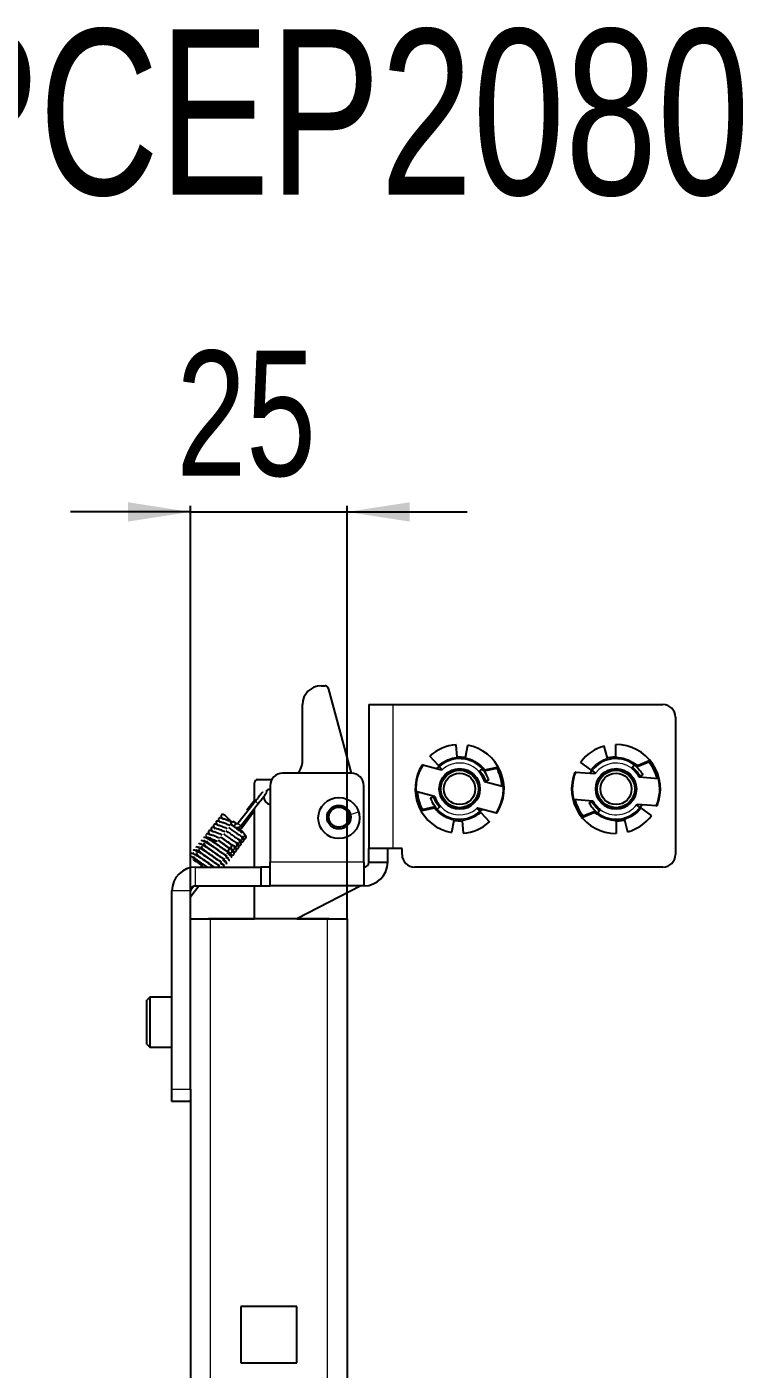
# Model space of a CAD drawing. Header units: millimetres. Extents: x -815 to 1037, y -273 to 1990.
# Drawn here: x 97.4 to 211.9, y 1774.8 to 1989.5 of the extents above; entities that cross this region are included whole.
import ezdxf

# ---------------------------------------------------------------- set-up
doc = ezdxf.new("R2010")
doc.units = ezdxf.units.MM
doc.layers.add('FORMAT', color=7, linetype='Continuous')
doc.styles.add('SLDTEXTSTYLE0', font='TXT', dxfattribs={"width": 0.75})
doc.dimstyles.new('SLDDIMSTYLE1', dxfattribs={"dimtxt": 20, "dimasz": 10, "dimexe": 0, "dimexo": 0.0625, "dimgap": 5, "dimtad": 2, "dimdec": 1, "dimrnd": 1e-09, "dimzin": 12, "dimdsep": 46, "dimtxsty": 'SLDTEXTSTYLE0', "dimsah": 1, "dimcen": 0.09, "dimadec": 0, "dimazin": 3, "dimtfac": 1, "dimtmove": 0, "dimatfit": 0, "dimfxl": 0, "dimfrac": 2, "dimtolj": 1, "dimtzin": 12, "dimarcsym": 0})

# ---------------------------------------------------------------- blocks, each defined once
blk = doc.blocks.new('_D_6')
at = {"layer": 'FORMAT'}
for p, q in [((123.6, 1911.94), (104.37, 1911.94)), ((123.6, 1846.84), (123.6, 1912.94)), ((123.6, 1911.94), (148.6, 1911.94)), ((148.6, 1846.84), (148.6, 1912.94)), ((148.6, 1911.94), (167.83, 1911.94))]:
    blk.add_line(p, q, dxfattribs=at)
for points in [[(123.6, 1911.94), (113.6, 1913.48), (113.6, 1910.4)], [(148.6, 1911.94), (158.6, 1910.4), (158.6, 1913.48)]]:
    blk.add_solid(points, dxfattribs=at)
at = {"layer": 'FORMAT', "insert": (121.32, 1937.72), "char_height": 20, "attachment_point": 1, "style": 'SLDTEXTSTYLE0'}
blk.add_mtext('25', dxfattribs=at)

msp = doc.modelspace()

# ---------------------------------------------------------------- linework, layer by layer
at = {"color": 7, "linetype": 'Continuous', "lineweight": 25}
for p, q in [((144.48, 1884.13), (145.1, 1884.13)), ((145.58, 1883.76), (149.25, 1870.13)), ((141.48, 1872.13), (141.48, 1881.13)), ((152.1, 1881.13), (152.1, 1858.13)), ((152.1, 1881.13), (155.9, 1881.13)), ((155.9, 1881.13), (199.1, 1881.13)), ((201.1, 1879.13), (201.1, 1857.13)), ((166.19, 1872.72), (166.04, 1874.7)), ((167.53, 1872.65), (167.89, 1874.61)), ((190.26, 1872.56), (189.73, 1874.48)), ((191.58, 1872.74), (191.57, 1874.73)), ((163.22, 1871.38), (161.84, 1872.9)), ((167.48, 1872.68), (166.25, 1872.75)), ((191.52, 1872.76), (190.3, 1872.59)), ((149.3, 1870.13), (138.3, 1870.13)), ((160.76, 1871.41), (160.64, 1871.49)), ((163.72, 1870.62), (160.72, 1871.42)), ((162.92, 1870.84), (163.35, 1871.23)), ((163.22, 1871.38), (163.35, 1871.23)), ((163.35, 1871.23), (163.82, 1870.71)), ((163.69, 1870.86), (163.49, 1870.68)), ((170.2, 1870.87), (169.68, 1870.4)), ((169.97, 1870.34), (169.77, 1870.3)), ((169.79, 1870.5), (169.84, 1870.52)), ((170.35, 1871.01), (170.2, 1870.87)), ((170.35, 1871.01), (170.62, 1870.68)), ((170.37, 1870.63), (172.67, 1871.12)), ((172.56, 1870.89), (170.49, 1870.45)), ((172.56, 1870.89), (172.67, 1871.12)), ((185.16, 1870.26), (185.03, 1870.32)), ((188.22, 1870.04), (185.12, 1870.27)), ((187.58, 1870.69), (185.95, 1871.93)), ((187.38, 1870.1), (187.74, 1870.56)), ((187.58, 1870.69), (187.74, 1870.56)), ((187.74, 1870.56), (188.3, 1870.14)), ((188.14, 1870.26), (187.98, 1870.05)), ((188.22, 1870.2), (188.07, 1870.05)), ((194.54, 1871.48), (194.11, 1870.93)), ((194.2, 1871.05), (194.25, 1871.07)), ((194.41, 1870.92), (194.22, 1870.84)), ((194.66, 1871.64), (194.54, 1871.48)), ((194.66, 1871.64), (194.98, 1871.37)), ((194.75, 1871.27), (196.91, 1872.18)), ((196.85, 1871.94), (194.9, 1871.12)), ((196.85, 1871.94), (196.91, 1872.18)), ((133.8, 1865.45), (133.8, 1868.63)), ((134.3, 1869.13), (136.57, 1869.13)), ((136.3, 1868.13), (136.3, 1855.93)), ((151.3, 1855.93), (151.3, 1868.13)), ((173.59, 1867.98), (170.58, 1868.79)), ((171.24, 1869.05), (170.76, 1868.9)), ((198.4, 1869.27), (195.3, 1869.5)), ((195.89, 1869.88), (195.45, 1869.65)), ((159.61, 1867.27), (162.61, 1866.47)), ((161.96, 1866.21), (162.44, 1866.35)), ((184.79, 1865.98), (187.9, 1865.75)), ((133.95, 1865.65), (131.16, 1862.12)), ((131.63, 1861.74), (134.42, 1865.28)), ((131.78, 1861.43), (133.8, 1864.16)), ((133.8, 1865.76), (132.58, 1864.22)), ((133.8, 1855.13), (133.8, 1864.48)), ((134.42, 1865.28), (134.42, 1865.28)), ((162.83, 1864.62), (160.53, 1864.14)), ((160.53, 1864.14), (160.63, 1864.36)), ((160.63, 1864.36), (162.71, 1864.8)), ((162.85, 1864.25), (162.58, 1864.57)), ((162.85, 1864.25), (162.99, 1864.38)), ((162.99, 1864.38), (163.51, 1864.85)), ((163.23, 1864.91), (163.42, 1864.96)), ((163.4, 1864.75), (163.35, 1864.74)), ((169.84, 1864.02), (169.38, 1864.54)), ((169.47, 1864.63), (172.48, 1863.83)), ((169.51, 1864.39), (169.7, 1864.57)), ((170.28, 1864.42), (169.84, 1864.02)), ((169.98, 1863.87), (169.84, 1864.02)), ((169.98, 1863.87), (171.35, 1862.35)), ((172.43, 1863.84), (172.55, 1863.76)), ((188.45, 1863.98), (186.28, 1863.07)), ((186.34, 1863.31), (188.3, 1864.13)), ((187.3, 1865.37), (187.75, 1865.6)), ((188.54, 1863.61), (188.21, 1863.88)), ((188.54, 1863.61), (188.66, 1863.77)), ((188.66, 1863.77), (189.08, 1864.32)), ((188.79, 1864.34), (188.97, 1864.41)), ((188.99, 1864.2), (188.94, 1864.18)), ((195.46, 1864.69), (194.9, 1865.11)), ((194.97, 1865.06), (195.13, 1865.21)), ((194.98, 1865.22), (198.08, 1864.98)), ((195.06, 1864.99), (195.22, 1865.2)), ((195.81, 1865.15), (195.46, 1864.69)), ((195.62, 1864.57), (195.46, 1864.69)), ((195.62, 1864.57), (197.25, 1863.32)), ((198.04, 1864.99), (198.17, 1864.93)), ((130.04, 1861.98), (130.43, 1861.67)), ((130.8, 1862.14), (130.41, 1862.45)), ((130.43, 1861.67), (130.51, 1861.61)), ((130.88, 1862.08), (130.8, 1862.14)), ((131.16, 1862.12), (131.16, 1862.12)), ((165.67, 1862.6), (165.31, 1860.64)), ((165.72, 1862.57), (166.95, 1862.5)), ((167, 1862.53), (167.16, 1860.55)), ((186.28, 1863.07), (186.34, 1863.31)), ((191.62, 1862.51), (191.62, 1860.53)), ((191.67, 1862.49), (192.89, 1862.66)), ((192.94, 1862.69), (193.46, 1860.77)), ((125.67, 1859.48), (125.72, 1859.43)), ((126.12, 1860.36), (126.07, 1860.33)), ((126.07, 1859.99), (126.13, 1859.94)), ((124.06, 1857.43), (124.11, 1857.39)), ((124.47, 1857.95), (124.51, 1857.9)), ((124.87, 1858.46), (124.92, 1858.41)), ((125.16, 1857.38), (125.14, 1857.52)), ((125.27, 1858.97), (125.32, 1858.92)), ((125.56, 1857.9), (125.54, 1858.03)), ((125.96, 1858.42), (125.94, 1858.55)), ((126.36, 1858.93), (126.34, 1859.06)), ((155.9, 1858.13), (152.1, 1858.13)), ((152.1, 1855.93), (152.1, 1858.13)), ((155.1, 1855.93), (155.1, 1858.13)), ((157.4, 1858.13), (155.9, 1858.13)), ((157.4, 1857.13), (157.4, 1858.13)), ((123.66, 1856.92), (123.71, 1856.88)), ((123.98, 1856.35), (124.03, 1856.31)), ((124.4, 1855.13), (134.8, 1855.13)), ((124.76, 1856.86), (124.74, 1857.01)), ((124.9, 1855.79), (125.29, 1855.49)), ((125.27, 1855.26), (125.4, 1855.16)), ((125.29, 1855.49), (125.37, 1855.42)), ((125.4, 1855.14), (125.39, 1855.13)), ((126.02, 1855.13), (126.03, 1855.28)), ((134.8, 1855.13), (134.8, 1852.13)), ((136.3, 1855.13), (134.8, 1855.13)), ((136.3, 1852.13), (136.3, 1855.93)), ((151.3, 1855.93), (151.3, 1852.13)), ((152.1, 1855.93), (155.1, 1855.93)), ((199.1, 1855.13), (159.4, 1855.13)), ((120.6, 1819.63), (120.6, 1851.33)), ((124.12, 1852.08), (123.6, 1851.37)), ((123.6, 1819.63), (123.6, 1851.33)), ((123.66, 1851.64), (123.92, 1851.97)), ((123.71, 1850.51), (124.9, 1852.12)), ((124.4, 1852.13), (134.8, 1852.13)), ((133.8, 1846.83), (133.8, 1852.13)), ((134.8, 1852.13), (136.3, 1852.13)), ((151.3, 1852.13), (136.3, 1852.13)), ((150.8, 1852.13), (140.56, 1846.83)), ((123.6, 1850.36), (123.71, 1850.51)), ((123.71, 1850.51), (123.71, 1850.51)), ((123.6, 1846.83), (126.7, 1846.83)), ((126.7, 1846.84), (126.45, 1846.83)), ((126.7, 1846.84), (133.8, 1846.84)), ((145.5, 1846.83), (126.7, 1846.83)), ((140.58, 1846.84), (145.5, 1846.84)), ((145.5, 1846.83), (148.6, 1846.83)), ((148.6, 1846.83), (148.6, -24.8)), ((117.1, 1834.33), (116.6, 1833.83)), ((116.6, 1826.83), (116.6, 1833.83)), ((120.6, 1834.33), (117.1, 1834.33)), ((117.1, 1834.33), (117.1, 1826.33)), ((116.6, 1826.83), (117.1, 1826.33)), ((117.1, 1826.33), (120.6, 1826.33)), ((120.6, 1817.63), (120.6, 1819.63)), ((123.6, 1819.63), (123.6, 1817.63)), ((123.6, 1817.63), (120.6, 1817.63)), ((123.6, 1817.63), (123.6, -17.17)), ((140.6, 1784.83), (131.6, 1784.83)), ((131.6, 1784.83), (131.6, 1775.83)), ((140.6, 1775.83), (140.6, 1784.83)), ((131.6, 1775.83), (140.6, 1775.83))]:
    msp.add_line(p, q, dxfattribs=at)
at = {"color": 8, "linetype": 'Continuous', "lineweight": 18}
for p, q in [((155.9, 1881.13), (155.9, 1858.13)), ((133.95, 1865.65), (133.95, 1865.65)), ((149.15, 1863.55), (150.46, 1863.97)), ((124.4, 1852.13), (124.4, 1855.13)), ((151.3, 1855.93), (136.3, 1855.93)), ((123.6, 1851.33), (120.6, 1851.33)), ((126.7, 1846.83), (126.7, 1846.84)), ((126.7, 1846.83), (126.7, -12.55)), ((145.5, 1846.83), (145.5, 1846.84)), ((145.5, -27.7), (145.5, 1846.83)), ((120.6, 1819.63), (123.6, 1819.63))]:
    msp.add_line(p, q, dxfattribs=at)
at = {"color": 7, "linetype": 'Continuous', "lineweight": 25, "flags": 128}
for points in [[(130.04, 1861.98), (130.04, 1862.01), (130.06, 1862.07), (130.12, 1862.16), (130.18, 1862.25), (130.26, 1862.34), (130.33, 1862.41), (130.38, 1862.45), (130.41, 1862.45), (130.41, 1862.45)], [(124.89, 1852.13), (124.9, 1852.12), (124.89, 1852.13)]]:
    msp.add_lwpolyline(points, dxfattribs=at)
at = {"color": 8, "linetype": 'Continuous', "lineweight": 18, "flags": 128}
for points in [[(130.43, 1861.67), (130.43, 1861.67), (130.45, 1861.69), (130.49, 1861.74), (130.56, 1861.81), (130.63, 1861.9), (130.7, 1861.99), (130.76, 1862.07), (130.79, 1862.12), (130.8, 1862.14), (130.8, 1862.14)], [(125.4, 1855.14), (125.4, 1855.14), (125.42, 1855.13)]]:
    msp.add_lwpolyline(points, dxfattribs=at)
at = {"color": 7, "linetype": 'Continuous', "lineweight": 25}
for centre, radius in [((166.6, 1867.63), 3.25), ((166.6, 1867.63), 3), ((166.6, 1867.63), 2.5), ((191.6, 1867.63), 3.25), ((191.6, 1867.63), 3), ((191.6, 1867.63), 2.5), ((147.31, 1862.98), 3.3), ((147.3, 1863.13), 1.9), ((147.3, 1863.13), 1.61)]:
    msp.add_circle(centre, radius, dxfattribs=at)
for centre, radius, start, end in [((144.48, 1881.13), 3, 90, 180), ((145.1, 1883.63), 0.5, 15.0795, 90), ((199.1, 1879.13), 2, 0, 90), ((166.6, 1867.63), 7.1, 94.5192, 132.0192), ((166.6, 1867.63), 7.1, 327.0192, 79.5192), ((191.6, 1867.63), 7.1, 105.2121, 142.7121), ((191.6, 1867.63), 7.1, 337.7121, 90.2121), ((166.6, 1867.63), 4.85, 42.0192, 132.0192), ((191.6, 1867.63), 4.85, 52.7121, 142.7121), ((138.3, 1868.13), 2, 90, 180), ((138.48, 1872.13), 3, 318.1897, 0), ((149.3, 1868.13), 2, 0, 90), ((166.6, 1867.63), 7.1, 147.0192, 259.5192), ((166.6, 1867.63), 7, 147.1321, 182.9064), ((166.6, 1867.63), 4.15, 132.0192, 133.8162), ((166.6, 1867.63), 4.15, 16.2223, 42.0192), ((166.6, 1867.63), 6.8, 3.4511, 28.6836), ((166.6, 1867.63), 7, 2.9064, 29.9064), ((191.6, 1867.63), 7.1, 157.7121, 270.2121), ((191.6, 1867.63), 7, 157.825, 193.5992), ((191.6, 1867.63), 4.15, 142.7121, 144.5091), ((191.6, 1867.63), 4.15, 26.9151, 52.7121), ((191.6, 1867.63), 6.8, 14.1439, 39.3765), ((191.6, 1867.63), 7, 13.5992, 40.5992), ((134.3, 1868.63), 0.5, 90, 180), ((166.6, 1867.63), 7, 327.1321, 2.9064), ((191.6, 1867.63), 7, 337.825, 13.5992), ((136.55, 1866.38), 1.25, 180, 258.463), ((136.55, 1866.38), 1.25, 101.537, 137.2226), ((166.6, 1867.63), 7, 182.9064, 209.9064), ((166.6, 1867.63), 6.8, 183.4511, 208.6836), ((166.6, 1867.63), 4.15, 196.2223, 222.0192), ((191.6, 1867.63), 7, 193.5992, 220.5992), ((191.6, 1867.63), 6.8, 194.1439, 219.3765), ((135.2, 1867.31), 4.05, 229.7314, 232.4533), ((166.6, 1867.63), 4.85, 222.0192, 312.0192), ((166.6, 1867.63), 4.15, 312.0192, 313.8162), ((191.6, 1867.63), 4.15, 206.9151, 232.7121), ((191.6, 1867.63), 4.85, 232.7121, 322.7121), ((191.6, 1867.63), 4.15, 322.7121, 324.5091), ((166.6, 1867.63), 7.1, 274.5192, 312.0192), ((191.6, 1867.63), 7.1, 285.2121, 322.7121), ((124.4, 1851.33), 3.8, 90, 180), ((151.3, 1855.93), 0.8, 270, 0), ((151.3, 1855.93), 3.8, 270, 0), ((159.4, 1857.13), 2, 180, 270), ((199.1, 1857.13), 2, 270, 0), ((124.4, 1851.33), 0.8, 90, 180), ((145.5, 1843.74), 3.1, 85.3967, 90)]:
    msp.add_arc(centre, radius, start, end, dxfattribs=at)
at = {"color": 8, "linetype": 'Continuous', "lineweight": 18}
for centre, radius, start, end in [((166.6, 1867.63), 5.05, 94.5192, 132.0192), ((166.6, 1867.63), 5.05, 42.0192, 79.5192), ((191.6, 1867.63), 5.05, 105.2121, 142.7121), ((191.6, 1867.63), 5.05, 52.7121, 90.2121), ((166.6, 1867.63), 4.15, 42.0192, 132.0192), ((191.6, 1867.63), 4.15, 52.7121, 142.7121), ((145, 1879.15), 17.44, 230.7113, 232.6809), ((166.6, 1867.63), 5.05, 222.0192, 259.5192), ((166.6, 1867.63), 4.15, 222.0192, 312.0192), ((166.6, 1867.63), 5.05, 274.5192, 312.0192), ((191.6, 1867.63), 4.15, 232.7121, 322.7121), ((191.6, 1867.63), 5.05, 285.2121, 322.7121), ((128.53, 1863.56), 2.78, 315.5111, 327.8892), ((142.07, 1875.44), 17.22, 230.7026, 232.6978), ((137.33, 1869.37), 9.69, 233.0415, 235.052), ((191.6, 1867.63), 5.05, 232.7121, 270.2121), ((126.31, 1860.18), 0.295, 115.8344, 267.3472), ((124.31, 1856.52), 1.43, 313.3522, 323.8809), ((124.37, 1856.47), 1.45, 313.3721, 323.9619), ((125.25, 1852.8), 2.75, 233.1851, 236.0311)]:
    msp.add_arc(centre, radius, start, end, dxfattribs=at)
at = {"color": 7, "linetype": 'Continuous', "lineweight": 25}
for points, knots in [([(166.05, 1872.44), (166.08, 1872.55), (166.13, 1872.69), (166.27, 1872.75), (166.29, 1872.63), (166.29, 1872.61)], [0, 0, 0, 0, 0.702921, 0.945873, 1, 1, 1, 1]), ([(167.65, 1872.36), (167.62, 1872.51), (167.59, 1872.68), (167.49, 1872.63), (167.47, 1872.62)], [0, 0, 0, 0, 0.832234, 1, 1, 1, 1]), ([(190.16, 1872.26), (190.18, 1872.41), (190.19, 1872.58), (190.3, 1872.54), (190.31, 1872.53)], [0, 0, 0, 0, 0.832234, 1, 1, 1, 1]), ([(191.75, 1872.47), (191.7, 1872.61), (191.63, 1872.78), (191.54, 1872.71), (191.53, 1872.7)], [0, 0, 0, 0, 0.832234, 1, 1, 1, 1]), ([(169.83, 1870.54), (170.05, 1870.26), (170.44, 1869.76), (170.66, 1869.16), (170.76, 1868.9)], [0, 0, 0, 0, 0.5597848, 1, 1, 1, 1]), ([(170.2, 1870.87), (170.44, 1870.56), (170.87, 1869.99), (171.12, 1869.34), (171.24, 1869.05)], [0, 0, 0, 0, 0.559866, 1, 1, 1, 1]), ([(194.23, 1871.09), (194.5, 1870.85), (194.98, 1870.43), (195.3, 1869.89), (195.45, 1869.65)], [0, 0, 0, 0, 0.5597848, 1, 1, 1, 1]), ([(194.54, 1871.48), (194.83, 1871.22), (195.35, 1870.74), (195.73, 1870.15), (195.89, 1869.88)], [0, 0, 0, 0, 0.559866, 1, 1, 1, 1]), ([(135.1, 1867.18), (135.08, 1867.15), (135, 1867.03), (134.73, 1866.66), (134.35, 1866.15), (134.07, 1865.79), (133.95, 1865.65)], [0, 0, 0, 0, 0.120445, 0.428404, 0.764758, 1, 1, 1, 1]), ([(134.42, 1865.28), (134.51, 1865.39), (134.77, 1865.72), (135.18, 1866.25), (135.55, 1866.76), (135.7, 1867), (135.76, 1867.11), (135.78, 1867.18), (135.79, 1867.26), (135.78, 1867.31), (135.77, 1867.34)], [0, 0, 0, 0, 0.122972, 0.357795, 0.597296, 0.840144, 0.906241, 0.947144, 0.977555, 1, 1, 1, 1]), ([(162.99, 1864.38), (162.76, 1864.69), (162.33, 1865.26), (162.07, 1865.92), (161.96, 1866.21)], [0, 0, 0, 0, 0.559866, 1, 1, 1, 1]), ([(163.37, 1864.71), (163.15, 1864.99), (162.75, 1865.5), (162.53, 1866.09), (162.44, 1866.35)], [0, 0, 0, 0, 0.559785, 1, 1, 1, 1]), ([(188.66, 1863.77), (188.37, 1864.03), (187.84, 1864.51), (187.47, 1865.11), (187.3, 1865.37)], [0, 0, 0, 0, 0.559866, 1, 1, 1, 1]), ([(188.96, 1864.17), (188.69, 1864.4), (188.22, 1864.82), (187.89, 1865.36), (187.75, 1865.6)], [0, 0, 0, 0, 0.559785, 1, 1, 1, 1]), ([(127.59, 1861.24), (127.53, 1861.29), (127.39, 1861.42), (127.14, 1861.5), (126.95, 1861.47), (126.86, 1861.35), (126.84, 1861.13), (126.97, 1860.97), (127.05, 1860.87)], [0, 0, 0, 0, 0.121175, 0.288044, 0.520616, 0.644684, 0.779737, 1, 1, 1, 1]), ([(128, 1861.74), (127.94, 1861.8), (127.79, 1861.93), (127.54, 1862.01), (127.35, 1861.98), (127.27, 1861.86), (127.24, 1861.61), (127.38, 1861.4), (127.52, 1861.28), (127.52, 1861.27)], [0, 0, 0, 0, 0.112251, 0.266646, 0.481817, 0.596621, 0.721603, 0.991575, 1, 1, 1, 1]), ([(128.4, 1862.25), (128.34, 1862.31), (128.2, 1862.44), (127.95, 1862.52), (127.75, 1862.49), (127.67, 1862.37), (127.64, 1862.16), (127.76, 1862.02), (127.83, 1861.93)], [0, 0, 0, 0, 0.124856, 0.296386, 0.535417, 0.662971, 0.801849, 1, 1, 1, 1]), ([(127.98, 1861.86), (128, 1861.85), (128.03, 1861.85), (128.34, 1861.79), (128.83, 1861.59), (129.23, 1861.39), (129.44, 1861.29)], [0, 0, 0, 0, 0.148836, 0.396558, 0.683727, 1, 1, 1, 1]), ([(128.73, 1862.82), (128.7, 1862.85), (128.58, 1862.96), (128.35, 1863.03), (128.16, 1863.01), (128.07, 1862.88), (128.04, 1862.64), (128.19, 1862.47), (128.28, 1862.35)], [0, 0, 0, 0, 0.073377, 0.241712, 0.476268, 0.601454, 0.737769, 1, 1, 1, 1]), ([(128.39, 1862.36), (128.4, 1862.36), (128.44, 1862.36), (128.75, 1862.3), (129.23, 1862.1), (129.63, 1861.9), (129.84, 1861.8)], [0, 0, 0, 0, 0.149242, 0.397523, 0.685271, 1, 1, 1, 1]), ([(130.09, 1862.28), (129.85, 1862.59), (129.51, 1863.04), (129.06, 1863.43), (128.75, 1863.55), (128.56, 1863.51), (128.47, 1863.39), (128.44, 1863.15), (128.59, 1862.98), (128.68, 1862.86)], [0, 0, 0, 0, 0.298435, 0.437746, 0.539892, 0.682205, 0.758172, 0.840902, 1, 1, 1, 1]), ([(128.78, 1862.88), (128.77, 1862.88), (128.75, 1862.86), (128.85, 1862.88), (129.15, 1862.8), (129.47, 1862.68), (129.68, 1862.58), (129.7, 1862.57)], [0, 0, 0, 0, 0.0216117, 0.2770337, 0.5940052, 0.961278, 1, 1, 1, 1]), ([(130.29, 1862.22), (130.17, 1862.32), (129.97, 1862.5), (129.8, 1862.65), (129.73, 1862.71)], [0, 0, 0, 0, 0.595665, 1, 1, 1, 1]), ([(131.78, 1860.59), (131.76, 1860.62), (131.73, 1860.7), (131.5, 1860.87), (131.19, 1861.1), (130.85, 1861.34), (130.45, 1861.63), (130.16, 1861.84), (130.01, 1861.94)], [0, 0, 0, 0, 0.134267, 0.352185, 0.489336, 0.645657, 0.817803, 1, 1, 1, 1]), ([(130.51, 1861.61), (130.6, 1861.56), (130.77, 1861.45), (131.08, 1861.43), (131.37, 1861.51), (131.55, 1861.64), (131.62, 1861.73), (131.63, 1861.74)], [0, 0, 0, 0, 0.241852, 0.4829578, 0.724075, 0.9544412, 1, 1, 1, 1]), ([(131.16, 1862.12), (131.15, 1862.1), (131.11, 1862.06), (131.04, 1862.04), (130.96, 1862.04), (130.91, 1862.06), (130.89, 1862.08), (130.88, 1862.08)], [0, 0, 0, 0, 0.241711, 0.48172, 0.722059, 0.953296, 1, 1, 1, 1]), ([(165.55, 1862.89), (165.58, 1862.74), (165.61, 1862.57), (165.71, 1862.62), (165.72, 1862.63)], [0, 0, 0, 0, 0.832234, 1, 1, 1, 1]), ([(167.15, 1862.81), (167.11, 1862.66), (167.06, 1862.49), (166.96, 1862.55), (166.95, 1862.56)], [0, 0, 0, 0, 0.832234, 1, 1, 1, 1]), ([(191.45, 1862.78), (191.5, 1862.64), (191.56, 1862.47), (191.65, 1862.54), (191.67, 1862.55)], [0, 0, 0, 0, 0.832234, 1, 1, 1, 1]), ([(193.03, 1862.99), (193.02, 1862.84), (193, 1862.67), (192.9, 1862.71), (192.88, 1862.72)], [0, 0, 0, 0, 0.832234, 1, 1, 1, 1]), ([(129.26, 1856.96), (129.23, 1856.97), (129.18, 1856.99), (128.98, 1857.12), (128.74, 1857.28), (128.41, 1857.51), (128.02, 1857.78), (127.54, 1858.13), (126.99, 1858.52), (126.42, 1858.88), (125.93, 1859.15), (125.57, 1859.32), (125.3, 1859.4), (125.28, 1859.34), (125.27, 1859.31)], [0, 0, 0, 0, 0.07143, 0.141083, 0.205433, 0.262714, 0.352938, 0.419034, 0.50752, 0.631991, 0.706407, 0.792746, 0.891142, 1, 1, 1, 1]), ([(129.67, 1857.47), (129.64, 1857.48), (129.58, 1857.5), (129.39, 1857.63), (129.14, 1857.79), (128.81, 1858.02), (128.42, 1858.29), (127.95, 1858.63), (127.4, 1859.02), (126.82, 1859.39), (126.33, 1859.66), (125.97, 1859.83), (125.7, 1859.91), (125.68, 1859.85), (125.67, 1859.82)], [0, 0, 0, 0, 0.070834, 0.14046, 0.204799, 0.262083, 0.352331, 0.418393, 0.506857, 0.631338, 0.705759, 0.792061, 0.890442, 1, 1, 1, 1]), ([(125.69, 1859.45), (125.77, 1859.38), (125.93, 1859.24), (126.21, 1859.12), (126.34, 1859.06)], [0, 0, 0, 0, 0.505287, 1, 1, 1, 1]), ([(126.1, 1859.96), (126.18, 1859.89), (126.34, 1859.75), (126.74, 1859.58), (127.15, 1859.37), (127.46, 1859.19), (127.62, 1859.1)], [0, 0, 0, 0, 0.25864, 0.513489, 0.757273, 1, 1, 1, 1]), ([(126.5, 1860.41), (126.48, 1860.42), (126.43, 1860.45), (126.37, 1860.47), (126.3, 1860.47), (126.22, 1860.46), (126.15, 1860.43), (126.12, 1860.39), (126.11, 1860.38)], [0, 0, 0, 0, 0.16821, 0.334597, 0.492682, 0.639712, 0.895455, 1, 1, 1, 1]), ([(126.79, 1860.22), (126.72, 1860.27), (126.58, 1860.4), (126.35, 1860.48), (126.24, 1860.45), (126.19, 1860.43)], [0, 0, 0, 0, 0.263202, 0.622339, 1, 1, 1, 1]), ([(126.43, 1859.89), (126.39, 1859.86), (126.31, 1859.81), (126.41, 1859.82), (126.71, 1859.76), (127.21, 1859.56), (127.61, 1859.36), (127.83, 1859.25)], [0, 0, 0, 0, 0.186775, 0.339781, 0.529853, 0.7504, 1, 1, 1, 1]), ([(127.19, 1860.73), (127.13, 1860.78), (126.98, 1860.91), (126.73, 1860.99), (126.54, 1860.96), (126.46, 1860.84), (126.43, 1860.61), (126.57, 1860.44), (126.66, 1860.34)], [0, 0, 0, 0, 0.119412, 0.284052, 0.513532, 0.635931, 0.769152, 1, 1, 1, 1]), ([(126.75, 1859.55), (126.75, 1859.55), (126.74, 1859.66), (126.71, 1859.8), (126.69, 1859.92)], [0, 0, 0, 0, 0.071377, 1, 1, 1, 1]), ([(126.77, 1860.33), (126.78, 1860.33), (126.82, 1860.32), (127.12, 1860.27), (127.61, 1860.07), (128.02, 1859.87), (128.23, 1859.76)], [0, 0, 0, 0, 0.147088, 0.393301, 0.678923, 1, 1, 1, 1]), ([(127.17, 1860.84), (127.19, 1860.84), (127.22, 1860.83), (127.53, 1860.77), (128.02, 1860.58), (128.42, 1860.38), (128.63, 1860.27)], [0, 0, 0, 0, 0.148028, 0.394639, 0.680654, 1, 1, 1, 1]), ([(127.58, 1861.35), (127.59, 1861.35), (127.63, 1861.34), (127.93, 1861.28), (128.42, 1861.09), (128.83, 1860.88), (129.04, 1860.78)], [0, 0, 0, 0, 0.148432, 0.395597, 0.682188, 1, 1, 1, 1]), ([(129.62, 1857.69), (129.63, 1857.7), (129.67, 1857.73), (129.82, 1857.99), (129.71, 1858.14), (129.48, 1858.33), (129.16, 1858.56), (128.82, 1858.8), (128.42, 1859.09), (128.14, 1859.29), (128, 1859.39)], [0, 0, 0, 0, 0.065581, 0.305104, 0.416757, 0.564843, 0.658165, 0.764421, 0.881295, 1, 1, 1, 1]), ([(128.03, 1859.43), (128.25, 1859.27), (128.68, 1858.96), (129.27, 1858.55), (129.71, 1858.25), (130.09, 1858.02), (130.32, 1857.92), (130.5, 1857.94), (130.6, 1858.01), (130.67, 1858.13), (130.66, 1858.3), (130.6, 1858.42), (130.46, 1858.56), (130.46, 1858.56)], [0, 0, 0, 0, 0.153363, 0.296153, 0.417346, 0.518269, 0.67301, 0.725203, 0.759423, 0.790284, 0.841817, 0.997129, 1, 1, 1, 1]), ([(130.02, 1858.2), (130.03, 1858.21), (130.07, 1858.24), (130.22, 1858.5), (130.11, 1858.65), (129.88, 1858.84), (129.57, 1859.07), (129.23, 1859.31), (128.83, 1859.6), (128.54, 1859.8), (128.4, 1859.9)], [0, 0, 0, 0, 0.06549, 0.304753, 0.416324, 0.564262, 0.657467, 0.763613, 0.880393, 1, 1, 1, 1]), ([(128.43, 1859.94), (128.66, 1859.78), (129.09, 1859.47), (129.67, 1859.06), (130.11, 1858.76), (130.49, 1858.53), (130.72, 1858.43), (130.9, 1858.45), (131, 1858.52), (131.07, 1858.64), (131.06, 1858.81), (131, 1858.93), (130.86, 1859.07), (130.86, 1859.07)], [0, 0, 0, 0, 0.154222, 0.297017, 0.418176, 0.519128, 0.673905, 0.726098, 0.760317, 0.791174, 0.842698, 0.998007, 1, 1, 1, 1]), ([(128.84, 1860.45), (129.06, 1860.29), (129.49, 1859.98), (130.08, 1859.57), (130.52, 1859.27), (130.9, 1859.04), (131.13, 1858.93), (131.3, 1858.96), (131.4, 1859.03), (131.47, 1859.15), (131.46, 1859.32), (131.4, 1859.44), (131.27, 1859.58), (131.26, 1859.58)], [0, 0, 0, 0, 0.15508, 0.29788, 0.419005, 0.519987, 0.674799, 0.726992, 0.761209, 0.792065, 0.843578, 0.998885, 1, 1, 1, 1]), ([(129.24, 1860.96), (129.47, 1860.8), (129.9, 1860.49), (130.49, 1860.07), (130.92, 1859.78), (131.3, 1859.55), (131.53, 1859.44), (131.71, 1859.47), (131.81, 1859.54), (131.87, 1859.66), (131.86, 1859.83), (131.81, 1859.95), (131.67, 1860.09), (131.67, 1860.09)], [0, 0, 0, 0, 0.155938, 0.298743, 0.419834, 0.520845, 0.675692, 0.727886, 0.762101, 0.792954, 0.844457, 0.999762, 1, 1, 1, 1]), ([(129.64, 1861.47), (129.87, 1861.31), (130.3, 1860.99), (130.89, 1860.58), (131.33, 1860.29), (131.71, 1860.06), (131.94, 1859.95), (132.11, 1859.98), (132.21, 1860.05), (132.28, 1860.17), (132.27, 1860.34), (132.1, 1860.59), (131.69, 1861), (131.32, 1861.32), (131.16, 1861.47)], [0, 0, 0, 0, 0.120536, 0.230319, 0.323379, 0.401055, 0.520119, 0.560242, 0.586543, 0.610259, 0.649844, 0.769232, 0.897485, 1, 1, 1, 1]), ([(131.45, 1859.27), (131.45, 1859.26), (131.62, 1859.17), (131.76, 1859.13), (131.94, 1859.16), (132.04, 1859.23), (132.1, 1859.36), (132.09, 1859.52), (131.98, 1859.66), (131.89, 1859.77)], [0, 0, 0, 0, 0.004376, 0.3286373, 0.4386273, 0.5113756, 0.5768081, 0.6840449, 1, 1, 1, 1]), ([(131.47, 1861.19), (131.48, 1861.19), (131.59, 1861.22), (131.69, 1861.32), (131.77, 1861.41), (131.78, 1861.43)], [0, 0, 0, 0, 0.133594, 0.857024, 1, 1, 1, 1]), ([(131.85, 1859.78), (131.98, 1859.72), (132.15, 1859.64), (132.32, 1859.68), (132.42, 1859.75), (132.49, 1859.88), (132.47, 1860.05), (132.37, 1860.21), (132.16, 1860.4), (132.1, 1860.46)], [0, 0, 0, 0, 0.2874503, 0.3849323, 0.4494039, 0.5073901, 0.6024128, 0.8861418, 1, 1, 1, 1]), ([(127.3, 1855.13), (127.23, 1855.17), (127.1, 1855.26), (126.78, 1855.48), (126.39, 1855.75), (125.92, 1856.1), (125.36, 1856.49), (124.79, 1856.85), (124.3, 1857.12), (123.95, 1857.28), (123.69, 1857.36), (123.67, 1857.3), (123.66, 1857.27)], [0, 0, 0, 0, 0.062108, 0.129924, 0.236653, 0.315079, 0.419967, 0.567307, 0.655413, 0.757825, 0.874412, 1, 1, 1, 1]), ([(128.05, 1855.43), (128.03, 1855.44), (127.97, 1855.47), (127.77, 1855.59), (127.52, 1855.76), (127.19, 1855.98), (126.8, 1856.26), (126.32, 1856.6), (125.77, 1856.99), (125.2, 1857.36), (124.71, 1857.63), (124.36, 1857.79), (124.09, 1857.87), (124.07, 1857.81), (124.06, 1857.78)], [0, 0, 0, 0, 0.0732192, 0.1429548, 0.207336, 0.2646087, 0.3547613, 0.4209575, 0.5095105, 0.6339479, 0.7083542, 0.7948021, 0.8932431, 1, 1, 1, 1]), ([(128.46, 1855.94), (128.43, 1855.95), (128.37, 1855.97), (128.17, 1856.1), (127.93, 1856.26), (127.59, 1856.49), (127.2, 1856.77), (126.73, 1857.11), (126.18, 1857.5), (125.61, 1857.87), (125.11, 1858.14), (124.76, 1858.3), (124.5, 1858.38), (124.47, 1858.32), (124.46, 1858.29)], [0, 0, 0, 0, 0.072622, 0.142331, 0.206702, 0.263977, 0.354153, 0.420316, 0.508847, 0.633296, 0.707705, 0.794116, 0.892543, 1, 1, 1, 1]), ([(124.48, 1857.92), (124.57, 1857.85), (124.73, 1857.71), (125.01, 1857.58), (125.14, 1857.52)], [0, 0, 0, 0, 0.510022, 1, 1, 1, 1]), ([(124.55, 1857.44), (124.52, 1857.41), (124.48, 1857.34), (124.67, 1857.06), (125.01, 1856.8), (125.46, 1856.48), (125.99, 1856.11), (126.53, 1855.72), (126.99, 1855.4), (127.24, 1855.22), (127.33, 1855.16), (127.34, 1855.16)], [0, 0, 0, 0, 0.175544, 0.32281, 0.440155, 0.530953, 0.646365, 0.797463, 0.890809, 0.997094, 1, 1, 1, 1]), ([(128.86, 1856.45), (128.83, 1856.46), (128.78, 1856.48), (128.58, 1856.61), (128.33, 1856.77), (128, 1857), (127.61, 1857.28), (127.14, 1857.62), (126.58, 1858.01), (126.01, 1858.38), (125.52, 1858.65), (125.16, 1858.81), (124.9, 1858.89), (124.88, 1858.83), (124.86, 1858.8)], [0, 0, 0, 0, 0.0720258, 0.1417068, 0.2060673, 0.2633458, 0.3535455, 0.4196748, 0.5081834, 0.6326434, 0.7070559, 0.7934309, 0.8918422, 1, 1, 1, 1]), ([(124.95, 1857.95), (124.93, 1857.92), (124.88, 1857.85), (125.08, 1857.57), (125.42, 1857.3), (125.87, 1856.99), (126.4, 1856.61), (126.93, 1856.23), (127.4, 1855.9), (127.76, 1855.66), (128.06, 1855.46), (128.15, 1855.42), (128.2, 1855.4)], [0, 0, 0, 0, 0.14275, 0.261994, 0.357066, 0.430618, 0.524085, 0.646449, 0.722078, 0.808168, 0.902138, 1, 1, 1, 1]), ([(125.14, 1858.23), (125.15, 1858.23), (125.24, 1858.16), (125.4, 1858.09), (125.54, 1858.03)], [0, 0, 0, 0, 0.062159, 1, 1, 1, 1]), ([(125.36, 1858.46), (125.33, 1858.43), (125.28, 1858.36), (125.48, 1858.08), (125.83, 1857.81), (126.27, 1857.5), (126.8, 1857.12), (127.34, 1856.73), (127.8, 1856.41), (128.16, 1856.16), (128.46, 1855.97), (128.56, 1855.93), (128.6, 1855.91)], [0, 0, 0, 0, 0.1433357, 0.2625594, 0.3576734, 0.4312447, 0.5247108, 0.6470744, 0.7227357, 0.8088403, 0.9028002, 1, 1, 1, 1]), ([(125.55, 1858.75), (125.55, 1858.74), (125.64, 1858.67), (125.8, 1858.61), (125.94, 1858.55)], [0, 0, 0, 0, 0.062662, 1, 1, 1, 1]), ([(125.76, 1858.97), (125.73, 1858.94), (125.69, 1858.87), (125.89, 1858.59), (126.23, 1858.32), (126.68, 1858), (127.21, 1857.63), (127.74, 1857.24), (128.21, 1856.91), (128.57, 1856.67), (128.87, 1856.48), (128.96, 1856.44), (129.01, 1856.42)], [0, 0, 0, 0, 0.143922, 0.263125, 0.358281, 0.431871, 0.525337, 0.6477, 0.723393, 0.809513, 0.903463, 1, 1, 1, 1]), ([(126.15, 1859.33), (126.2, 1859.25), (126.29, 1859.1), (126.64, 1858.83), (127.09, 1858.51), (127.62, 1858.13), (128.15, 1857.75), (128.62, 1857.42), (128.98, 1857.18), (129.27, 1856.99), (129.36, 1856.95), (129.41, 1856.93)], [0, 0, 0, 0, 0.137088, 0.248655, 0.334921, 0.444456, 0.587859, 0.676604, 0.777548, 0.88764, 1, 1, 1, 1]), ([(127.63, 1858.92), (127.85, 1858.76), (128.28, 1858.45), (128.86, 1858.04), (129.3, 1857.74), (129.68, 1857.51), (129.92, 1857.41), (130.09, 1857.43), (130.19, 1857.5), (130.26, 1857.62), (130.26, 1857.79), (130.2, 1857.91), (130.06, 1858.05), (130.05, 1858.05)], [0, 0, 0, 0, 0.152505, 0.295288, 0.416515, 0.51741, 0.672115, 0.724307, 0.758529, 0.789392, 0.840935, 0.99625, 1, 1, 1, 1]), ([(129.41, 1857.46), (129.47, 1857.43), (129.66, 1857.31), (129.97, 1857.14), (130.21, 1857.04), (130.39, 1857.07), (130.49, 1857.14), (130.55, 1857.26), (130.54, 1857.43), (130.48, 1857.55), (130.34, 1857.68), (130.34, 1857.68)], [0, 0, 0, 0, 0.075884, 0.236408, 0.483126, 0.566887, 0.622301, 0.672149, 0.75388, 0.997681, 1, 1, 1, 1]), ([(129.77, 1857.02), (129.8, 1857.04), (129.86, 1857.08), (129.77, 1857.29), (129.64, 1857.48), (129.53, 1857.6), (129.52, 1857.62)], [0, 0, 0, 0, 0.332523, 0.65538, 0.968405, 1, 1, 1, 1]), ([(129.96, 1857.09), (129.93, 1857.1), (129.87, 1857.13), (129.71, 1857.22), (129.57, 1857.3), (129.52, 1857.33)], [0, 0, 0, 0, 0.410274, 0.813616, 1, 1, 1, 1]), ([(129.59, 1857.49), (129.61, 1857.49), (129.66, 1857.47), (129.69, 1857.45), (129.7, 1857.44)], [0, 0, 0, 0, 0.4269864, 1, 1, 1, 1]), ([(130.1, 1856.66), (130.12, 1856.69), (130.18, 1856.73), (130.09, 1856.93), (129.93, 1857.11), (129.86, 1857.2)], [0, 0, 0, 0, 0.348014, 0.68511, 1, 1, 1, 1]), ([(130.25, 1857.72), (130.27, 1857.71), (130.44, 1857.61), (130.6, 1857.56), (130.78, 1857.59), (130.87, 1857.66), (130.94, 1857.79), (130.93, 1857.95), (130.87, 1858.07), (130.73, 1858.2), (130.73, 1858.2)], [0, 0, 0, 0, 0.026667, 0.341775, 0.448732, 0.519486, 0.583132, 0.687475, 0.998784, 1, 1, 1, 1]), ([(130.65, 1858.24), (130.66, 1858.23), (130.83, 1858.13), (130.98, 1858.08), (131.16, 1858.11), (131.26, 1858.19), (131.33, 1858.31), (131.32, 1858.47), (131.2, 1858.62), (131.12, 1858.73)], [0, 0, 0, 0, 0.019383, 0.33748, 0.445428, 0.516833, 0.581062, 0.68635, 1, 1, 1, 1]), ([(131.05, 1858.75), (131.06, 1858.75), (131.22, 1858.65), (131.37, 1858.6), (131.55, 1858.63), (131.65, 1858.71), (131.71, 1858.83), (131.71, 1859), (131.59, 1859.14), (131.5, 1859.25)], [0, 0, 0, 0, 0.011955, 0.333103, 0.442062, 0.514132, 0.578957, 0.68521, 1, 1, 1, 1]), ([(123.68, 1856.9), (123.76, 1856.83), (123.92, 1856.69), (124.2, 1856.56), (124.34, 1856.5)], [0, 0, 0, 0, 0.5131341, 1, 1, 1, 1]), ([(124, 1856.33), (124.09, 1856.26), (124.25, 1856.13), (124.54, 1856.01), (124.68, 1855.95)], [0, 0, 0, 0, 0.5128816, 1, 1, 1, 1]), ([(124.13, 1856.79), (124.12, 1856.79), (124.12, 1856.75), (124.28, 1856.55), (124.61, 1856.29), (125.06, 1855.97), (125.58, 1855.6), (126.05, 1855.26), (126.3, 1855.08), (126.36, 1855.05)], [0, 0, 0, 0, 0.012735, 0.231791, 0.406235, 0.541237, 0.712882, 0.937603, 1, 1, 1, 1]), ([(124.44, 1856.24), (124.44, 1856.24), (124.43, 1856.2), (124.59, 1856), (124.93, 1855.76), (125.24, 1855.55), (125.4, 1855.44), (125.43, 1855.42)], [0, 0, 0, 0, 0.015317, 0.405251, 0.715817, 0.956158, 1, 1, 1, 1]), ([(125.37, 1855.42), (125.38, 1855.41), (125.42, 1855.37), (125.44, 1855.3), (125.44, 1855.22), (125.42, 1855.17), (125.4, 1855.15), (125.4, 1855.14)], [0, 0, 0, 0, 0.241895, 0.484471, 0.726557, 0.955709, 1, 1, 1, 1]), ([(128.22, 1855.1), (128.18, 1855.12), (128.12, 1855.15), (128.01, 1855.22), (127.97, 1855.25)], [0, 0, 0, 0, 0.574471, 1, 1, 1, 1]), ([(127.98, 1855.45), (128, 1855.45), (128.04, 1855.44), (128.07, 1855.41), (128.09, 1855.4)], [0, 0, 0, 0, 0.459115, 1, 1, 1, 1]), ([(128.2, 1855.13), (128.19, 1855.16), (128.17, 1855.24), (128.06, 1855.38), (128.01, 1855.44)], [0, 0, 0, 0, 0.510933, 1, 1, 1, 1]), ([(128.02, 1855.28), (128.04, 1855.26), (128.13, 1855.2), (128.19, 1855.17), (128.23, 1855.15)], [0, 0, 0, 0, 0.233817, 1, 1, 1, 1]), ([(128.8, 1855.52), (128.77, 1855.54), (128.71, 1855.56), (128.54, 1855.66), (128.4, 1855.74), (128.36, 1855.77)], [0, 0, 0, 0, 0.416086, 0.81554, 1, 1, 1, 1]), ([(128.39, 1855.96), (128.4, 1855.96), (128.45, 1855.95), (128.48, 1855.92), (128.49, 1855.91)], [0, 0, 0, 0, 0.426495, 1, 1, 1, 1]), ([(128.57, 1855.49), (128.59, 1855.51), (128.65, 1855.55), (128.59, 1855.73), (128.46, 1855.89), (128.41, 1855.96)], [0, 0, 0, 0, 0.377296, 0.752518, 1, 1, 1, 1]), ([(128.42, 1855.79), (128.44, 1855.78), (128.59, 1855.68), (128.8, 1855.56), (128.9, 1855.52), (128.95, 1855.49)], [0, 0, 0, 0, 0.052345, 0.518112, 1, 1, 1, 1]), ([(128.72, 1855.54), (128.74, 1855.54), (128.79, 1855.53), (128.82, 1855.51), (128.84, 1855.5)], [0, 0, 0, 0, 0.440988, 1, 1, 1, 1]), ([(129.18, 1856.05), (129.15, 1856.06), (129.09, 1856.08), (128.93, 1856.18), (128.79, 1856.26), (128.75, 1856.29)], [0, 0, 0, 0, 0.4141612, 0.814903, 1, 1, 1, 1]), ([(128.94, 1855.1), (128.96, 1855.12), (129.02, 1855.16), (128.95, 1855.33), (128.83, 1855.48), (128.78, 1855.54)], [0, 0, 0, 0, 0.38733, 0.771624, 1, 1, 1, 1]), ([(128.79, 1856.47), (128.81, 1856.47), (128.85, 1856.46), (128.88, 1856.43), (128.9, 1856.42)], [0, 0, 0, 0, 0.427242, 1, 1, 1, 1]), ([(128.97, 1856), (129, 1856.02), (129.05, 1856.06), (128.99, 1856.24), (128.86, 1856.4), (128.81, 1856.47)], [0, 0, 0, 0, 0.3798732, 0.7546269, 1, 1, 1, 1]), ([(129.01, 1856.06), (129.03, 1856.06), (129.07, 1856.07), (129.14, 1856.07), (129.21, 1856.05), (129.25, 1856.03), (129.27, 1856.01)], [0, 0, 0, 0, 0.21229, 0.467526, 0.736213, 1, 1, 1, 1]), ([(129.02, 1856.18), (129.07, 1856.15), (129.23, 1856.06), (129.29, 1856.03), (129.34, 1856.02)], [0, 0, 0, 0, 0.3078556, 1, 1, 1, 1]), ([(129.11, 1856.07), (129.13, 1856.06), (129.17, 1856.05), (129.21, 1856.03), (129.22, 1856.02)], [0, 0, 0, 0, 0.441798, 1, 1, 1, 1]), ([(129.32, 1855.62), (129.35, 1855.64), (129.4, 1855.69), (129.34, 1855.85), (129.21, 1856), (129.16, 1856.06)], [0, 0, 0, 0, 0.389937, 0.77371, 1, 1, 1, 1]), ([(129.19, 1856.98), (129.21, 1856.98), (129.25, 1856.97), (129.28, 1856.94), (129.3, 1856.93)], [0, 0, 0, 0, 0.42738, 1, 1, 1, 1]), ([(129.37, 1856.51), (129.4, 1856.53), (129.46, 1856.57), (129.39, 1856.75), (129.27, 1856.91), (129.22, 1856.98)], [0, 0, 0, 0, 0.382442, 0.756726, 1, 1, 1, 1]), ([(129.23, 1856.81), (129.24, 1856.8), (129.38, 1856.72), (129.57, 1856.61), (129.67, 1856.56), (129.72, 1856.54)], [0, 0, 0, 0, 0.015212, 0.502555, 1, 1, 1, 1]), ([(129.57, 1856.57), (129.54, 1856.58), (129.48, 1856.61), (129.35, 1856.68), (129.25, 1856.74), (129.25, 1856.74)], [0, 0, 0, 0, 0.492704, 0.973233, 1, 1, 1, 1]), ([(129.42, 1856.59), (129.43, 1856.59), (129.47, 1856.59), (129.52, 1856.59), (129.59, 1856.58), (129.64, 1856.55), (129.66, 1856.54)], [0, 0, 0, 0, 0.122445, 0.407654, 0.707892, 1, 1, 1, 1]), ([(129.5, 1856.59), (129.52, 1856.59), (129.56, 1856.58), (129.59, 1856.55), (129.61, 1856.54)], [0, 0, 0, 0, 0.442019, 1, 1, 1, 1]), ([(129.71, 1856.14), (129.74, 1856.16), (129.79, 1856.21), (129.72, 1856.38), (129.6, 1856.53), (129.55, 1856.58)], [0, 0, 0, 0, 0.392535, 0.775786, 1, 1, 1, 1]), ([(129.83, 1857.11), (129.83, 1857.11), (129.86, 1857.12), (129.91, 1857.11), (129.98, 1857.1), (130.02, 1857.07), (130.05, 1857.06)], [0, 0, 0, 0, 0.044292, 0.355485, 0.683075, 1, 1, 1, 1]), ([(129.88, 1857.11), (129.9, 1857.11), (129.95, 1857.1), (129.98, 1857.08), (130, 1857.06)], [0, 0, 0, 0, 0.44173, 1, 1, 1, 1])]:
    msp.add_open_spline(points, degree=3, knots=knots, dxfattribs=at)
for points in [[(124.91, 1855.9), (124.9, 1855.87), (124.88, 1855.82), (124.89, 1855.8), (124.9, 1855.79)], [(125.28, 1855.37), (125.27, 1855.34), (125.25, 1855.29), (125.26, 1855.27), (125.27, 1855.26)]]:
    msp.add_open_spline(points, degree=3, dxfattribs=at)

# ---------------------------------------------------------------- texts
at = {"layer": 'FORMAT', "insert": (28.58, 1989.14), "char_height": 26.4583, "attachment_point": 1, "style": 'SLDTEXTSTYLE0'}
msp.add_mtext('R5NPCEP2080', dxfattribs=at)

# ---------------------------------------------------------------- dimensions: what is measured, and where the dimension line sits
at = {"layer": 'FORMAT'}
dim = msp.add_linear_dim(base=(148.6, 1911.94), p1=(123.6, 1846.83), p2=(148.6, 1846.83), dimstyle='SLDDIMSTYLE1', dxfattribs=at)
dim.commit()
dim.dimension.update_dxf_attribs({"geometry": '_D_6', "text_midpoint": (136.1, 1911.94), "dimtype": 160})

doc.saveas('drawing.dxf')
